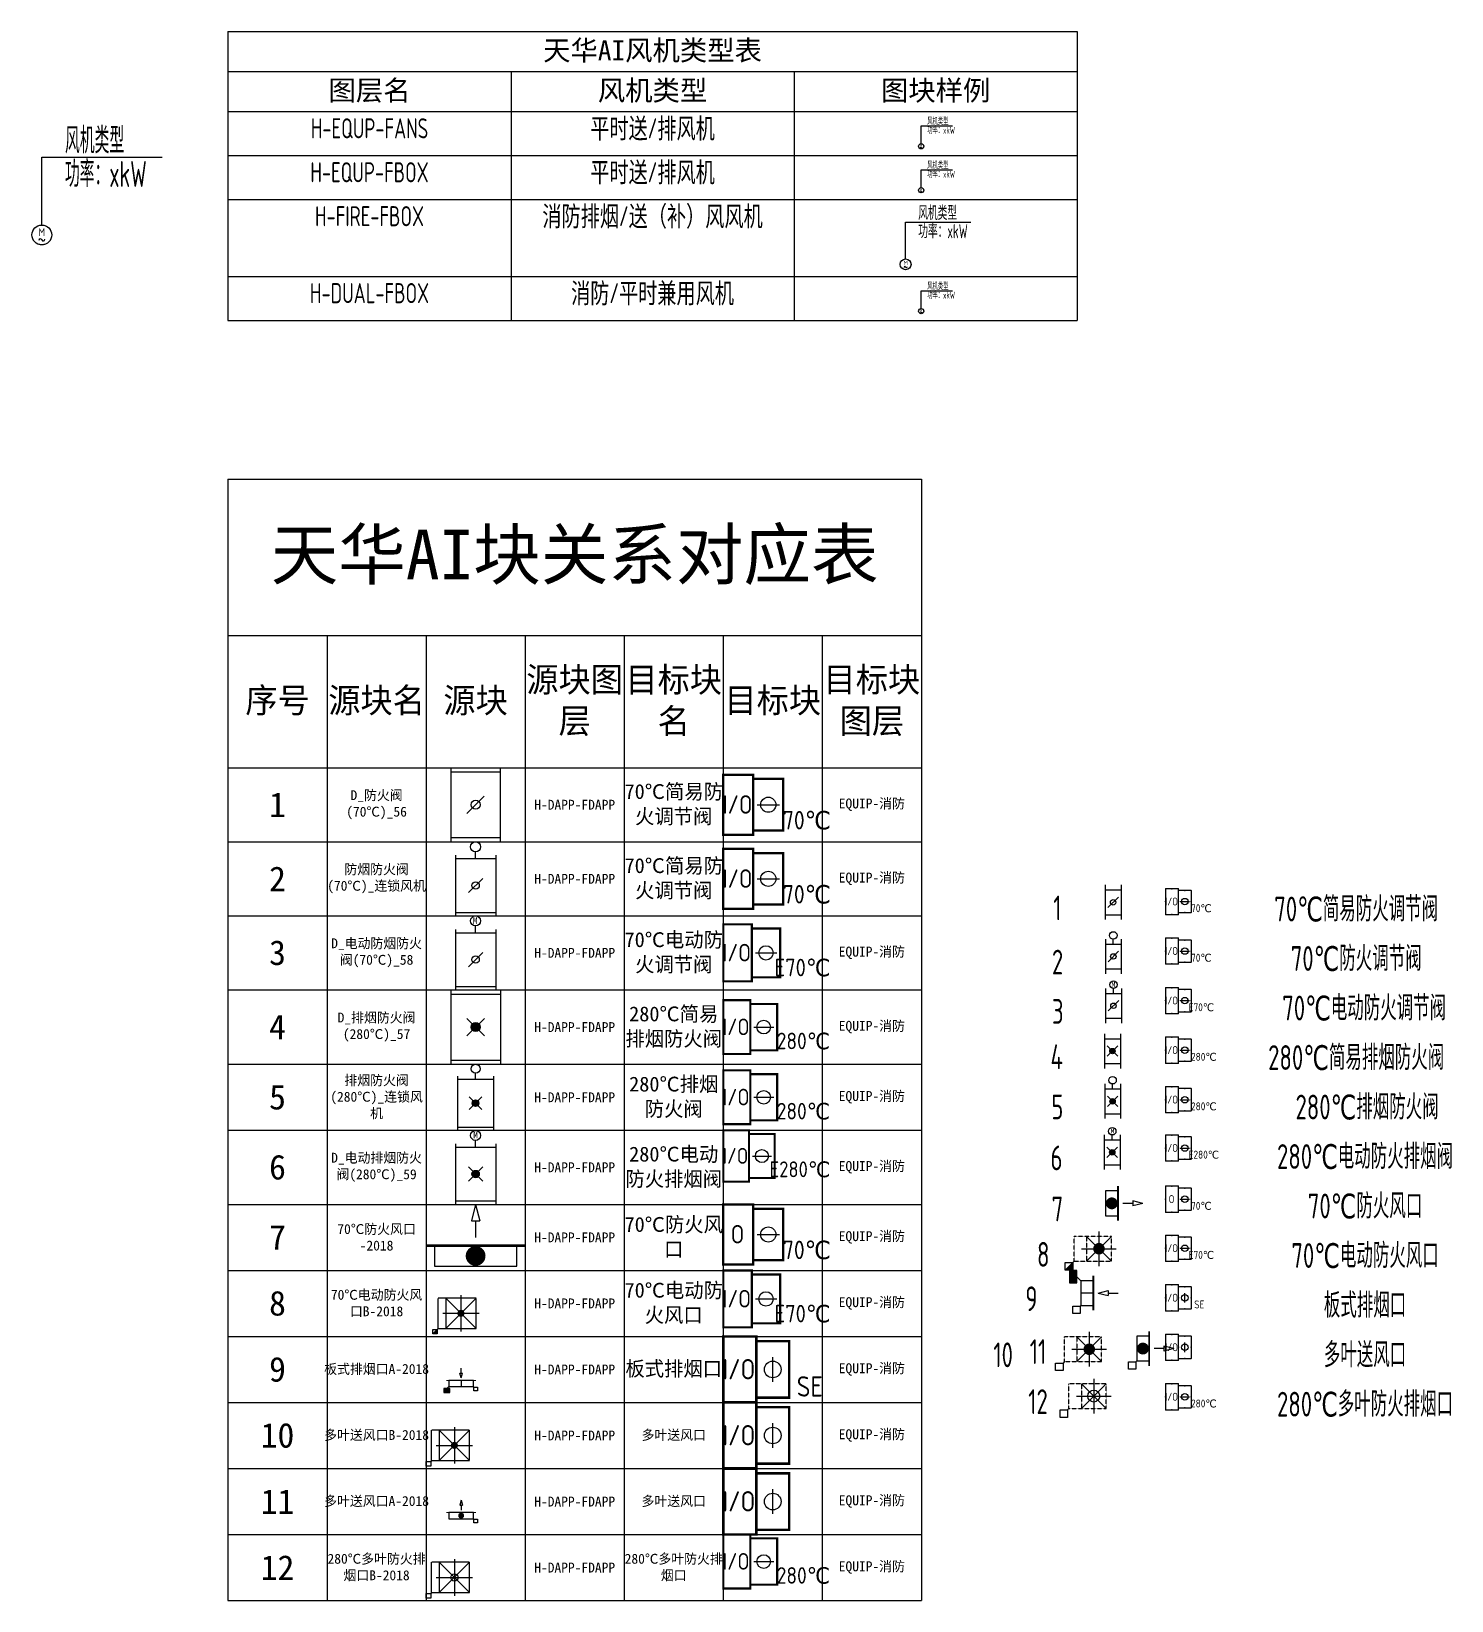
# Model space of a CAD drawing. Header units: millimetres. Extents: x -3741 to 24934, y -31480 to 205.
import ezdxf
from ezdxf.enums import TextEntityAlignment as Align

# ---------------------------------------------------------------- set-up
doc = ezdxf.new("R2010")
doc.units = ezdxf.units.MM
doc.linetypes.add('DASHED2', pattern=[0.375, 0.25, -0.125])
for name, color, linetype in [('E-UNIV-NOTE', 6, 'Continuous'), ('EQUIP-动力', 3, 'Continuous'), ('EQUIP-消防', 3, 'Continuous'), ('H-DAPP-FDAMP', 161, 'Continuous'), ('H-DAPP-GRIL', 11, 'Continuous'), ('H-TH_TEXT', 7, 'Continuous')]:
    doc.layers.add(name, color=color, linetype=linetype)
doc.styles.add('_TEL_ATTDEF', font='GBENOR', dxfattribs={"width": 0.8, "height": 3, "bigfont": 'GBCBIG'})
doc.styles.add('_TEL_DIM', font='BZXW', dxfattribs={"width": 0.8, "height": 3.5, "bigfont": 'BZHZ'})
doc.styles.add('TH-STYLE3', font='TSSDENG', dxfattribs={"width": 0.7, "bigfont": 'TSSDCHN'})

# ---------------------------------------------------------------- blocks, each defined once
blk = doc.blocks.new('$equip$00002875')
at = {"const_width": 0.05}
blk.add_lwpolyline([(0, 0.5, -1), (0, -0.5, -1), (0, 0.5, 0.021884)], format="xyb", dxfattribs=at)
blk.add_circle((0, 0), 0.5)
for centre, radius, start, end in [((-0.073, -0.273), 0.0768, 17.22719, 184.21643), ((0.073, -0.227), 0.0769, 197.25914, 5.11794)]:
    blk.add_arc(centre, radius, start, end)
at = {"color": 7, "style": '_TEL_DIM'}
blk.add_attdef('$TEXT$', text='', height=0.4, dxfattribs=at).set_placement((0.001, 0.137), align=Align.MIDDLE_CENTER)
at = {"color": 7, "style": '_TEL_DIM', "flags": 1}
for tag in ['A', 'REMARK']:
    blk.add_attdef(tag, text='', height=0.00002, dxfattribs=at).set_placement((0, 0), align=Align.MIDDLE_CENTER)
blk = doc.blocks.new('天华AI-电气风机块模板')
at = {"layer": 'E-UNIV-NOTE'}
for p, q in [((210, 1781), (2638, 1781, 0)), ((210, 410), (210, 1781))]:
    blk.add_line(p, q, dxfattribs=at)
at = {"layer": 'EQUIP-动力'}
ref = blk.add_blockref('$equip$00002875', (210, 210), dxfattribs=dict(at, xscale=400, yscale=400, zscale=400))
ref.add_attrib('$TEXT$', 'M', dxfattribs={"layer": '0', "color": 7, "height": 160, "style": '_TEL_ATTDEF'}).set_placement((210, 265), align=Align.MIDDLE_CENTER)
at = {"layer": 'E-UNIV-NOTE', "style": 'TH-STYLE3', "width": 0.6}
for s, p in [('风机类型', (677, 2118)), ('功率：xkW', (676, 1441))]:
    blk.add_text(s, height=525, dxfattribs=at).set_placement(p, align=Align.MIDDLE_LEFT)
blk = doc.blocks.new('*T4')
at = {"color": 0, "linetype": 'ByBlock', "lineweight": -2, "transparency": 16777216}
for p, q in [((0, 0), (17145, 0)), ((0, 0), (0, -5835)), ((17145, 0), (17145, -5835)), ((0, -810), (17145, -810)), ((5715, -810), (5715, -5835)), ((11430, -810), (11430, -5835)), ((0, -1620), (17145, -1620)), ((0, -2507), (17145, -2507)), ((0, -3394), (17145, -3394)), ((0, -4948), (17145, -4948)), ((0, -5835), (17145, -5835))]:
    blk.add_line(p, q, dxfattribs=at)
at = {"color": 0, "transparency": 16777216}
for p, xscale, yscale, zscale in [((13942, -2375, 0), 0.2613037424256617, 0.2613037424256617, 0.2613037424256617), ((13942, -3262, 0), 0.2613037424256617, 0.2613037424256617, 0.2613037424256617), ((13568, -4818, 0), 0.5435008357645486, 0.5435008357645486, 0.5435008357645486), ((13942, -5703, 0), 0.2613037424256617, 0.2613037424256617, 0.2613037424256617)]:
    blk.add_blockref('天华AI-电气风机块模板', p, dxfattribs=dict(at, xscale=xscale, yscale=yscale, zscale=zscale))
at = {"color": 0, "transparency": 16777216, "char_height": 405, "attachment_point": 5}
for s, insert, width in [('{\\fSimSun|b0|i0|c134|p2;天华}AI{\\fSimSun|b0|i0|c134|p2;风机类型表}', (8572, -405), 16875), ('{\\fSimSun|b0|i0|c134|p2;图层名}', (2858, -1215), 5445), ('{\\fSimSun|b0|i0|c134|p2;风机类型}', (8572, -1215), 5445), ('{\\fSimSun|b0|i0|c134|p2;图块样例}', (14288, -1215), 5445)]:
    blk.add_mtext(s, dxfattribs=dict(at, insert=insert, width=width))
at = {"color": 0, "transparency": 16777216, "char_height": 405, "width": 5445, "attachment_point": 2, "style": 'TH-STYLE3'}
for s, insert in [('H-EQUP-FANS', (2858, -1755)), ('{\\fSimSun|b0|i0|c134|p2;平时送}/{\\fSimSun|b0|i0|c134|p2;排风机}', (8572, -1755)), ('H-EQUP-FBOX', (2858, -2642)), ('{\\fSimSun|b0|i0|c134|p2;平时送}/{\\fSimSun|b0|i0|c134|p2;排风机}', (8572, -2642)), ('{\\fSimSun|b0|i0|c134|p2;消防排烟}/{\\fSimSun|b0|i0|c134|p2;送（补）风风机}', (8572, -3529)), ('H-FIRE-FBOX', (2858, -3529)), ('{\\fSimSun|b0|i0|c134|p2;消防}/{\\fSimSun|b0|i0|c134|p2;平时兼用风机}', (8572, -5083)), ('H-DUAL-FBOX', (2858, -5083))]:
    blk.add_mtext(s, dxfattribs=dict(at, insert=insert))
blk = doc.blocks.new('D_防火阀(70℃)_56')
for p, q in [((-300, 450), (-300, -450)), ((-300, 400), (300, 400)), ((300, 450), (300, -450)), ((-106, -106), (106, 106)), ((-300, -400), (300, -400))]:
    blk.add_line(p, q)
blk.add_circle((0, 0), 55)
blk = doc.blocks.new('$equip$00002773')
for p, q in [((0.65, 0.65), (-0.65, 0.65)), ((-0.65, 0.65), (-0.65, 0)), ((0.65, 0), (0.65, 0.65)), ((-0.65, 0), (0.65, 0))]:
    blk.add_line(p, q)
at = {"const_width": 0.05}
blk.add_lwpolyline([(-0.65, 0.65), (-0.65, 0), (0.65, 0), (0.65, 0.65), (-0.65, 0.65), (-0.65, 0)], dxfattribs=at)
for p in [(0, 0.65), (-0.65, 0.325), (0.65, 0.325), (0, 0)]:
    blk.add_point(p)
at = {"color": 7}
blk.add_attdef('$TEXT$', text='', height=0.4, dxfattribs=at).set_placement((0.006, 0.343), align=Align.MIDDLE_CENTER)
at = {"color": 7, "flags": 1}
for tag, p in [('B', (0.905, 0.246)), ('A', (0, 0))]:
    blk.add_attdef(tag, text='', height=0.4, dxfattribs=at).set_placement(p, align=Align.MIDDLE_CENTER)
blk = doc.blocks.new('$equip$00002402')
at = {"lineweight": 20}
for p, q in [((0.322, 0.558), (-0.328, 0.558)), ((-0.328, -0.558), (0.322, -0.558))]:
    blk.add_line(p, q, dxfattribs=at)
for p, q in [((-0.328, -0.558), (-0.328, 0.558)), ((0.322, 0.558), (0.322, -0.558)), ((-0.242, 0), (0, 0)), ((0, 0), (0.242, 0))]:
    blk.add_line(p, q)
at = {"const_width": 0.05}
for points in [[(-0.328, -0.558), (-0.328, 0.558)], [(-0.328, 0.558), (0.322, 0.558), (0.322, -0.558), (-0.328, -0.558), (-0.328, 0.558), (0.322, 0.558)]]:
    blk.add_lwpolyline(points, dxfattribs=at)
blk.add_circle((-0.003, 0), 0.164)
for p in [(-0.003, 0.558), (-0.328, 0), (0.322, 0), (-0.003, -0.558)]:
    blk.add_point(p)
at = {"color": 7, "style": '_TEL_DIM', "flags": 1}
blk.add_attdef('A', text='', height=0.00002, dxfattribs=at).set_placement((0, 0), align=Align.MIDDLE_CENTER)
at = {"color": 7}
blk.add_attdef('$TEXT$', text='', height=0.4, dxfattribs=at).set_placement((0.832, -0.336), align=Align.MIDDLE_CENTER)
blk = doc.blocks.new('70℃简易防火调节阀')
at = {"layer": 'EQUIP-消防'}
ref = blk.add_blockref('$equip$00002773', (0, 0), dxfattribs=dict(at, xscale=400, yscale=400, zscale=400, rotation=90))
ref.add_attrib('$TEXT$', 'I/O', dxfattribs={"layer": '0', "color": 7, "height": 160, "style": '_TEL_ATTDEF'}).set_placement((-137, 2), align=Align.MIDDLE_CENTER)
ref = blk.add_blockref('$equip$00002402', (131, 0), dxfattribs=dict(at, xscale=400, yscale=400, zscale=400))
ref.add_attrib('$TEXT$', '70℃', dxfattribs={"layer": '0', "color": 7, "height": 160, "style": '_TEL_ATTDEF'}).set_placement((464, -134), align=Align.MIDDLE_CENTER)
blk = doc.blocks.new('防烟防火阀(70℃)_连锁风机')
for p, q in [((0, 400), (0, 500)), ((-300, 450), (-300, -450)), ((-300, 400), (300, 400)), ((300, 450), (300, -450)), ((-106, -106), (106, 106)), ((-300, -400), (300, -400))]:
    blk.add_line(p, q)
for centre, radius in [((0, 575), 75), ((0, 0), 55)]:
    blk.add_circle(centre, radius)
blk = doc.blocks.new('70℃防火调节阀')
at = {"layer": 'EQUIP-消防'}
ref = blk.add_blockref('$equip$00002773', (0, 0), dxfattribs=dict(at, xscale=400, yscale=400, zscale=400, rotation=90))
ref.add_attrib('$TEXT$', 'I/O', dxfattribs={"layer": '0', "color": 7, "height": 160, "style": '_TEL_ATTDEF'}).set_placement((-137, 2), align=Align.MIDDLE_CENTER)
ref = blk.add_blockref('$equip$00002402', (131, 0), dxfattribs=dict(at, xscale=400, yscale=400, zscale=400))
ref.add_attrib('$TEXT$', '70℃', dxfattribs={"layer": '0', "color": 7, "height": 160, "style": '_TEL_ATTDEF'}).set_placement((464, -134), align=Align.MIDDLE_CENTER)
blk = doc.blocks.new('D_电动防烟防火阀(70℃)_58')
for p, q in [((0, 400), (0, 500)), ((-300, 450), (-300, -450)), ((-300, 400), (300, 400)), ((300, 450), (300, -450)), ((-106, -106), (106, 106)), ((-300, -400), (300, -400))]:
    blk.add_line(p, q)
for centre, radius in [((0, 575), 75), ((0, 0), 55)]:
    blk.add_circle(centre, radius)
at = {"insert": (-41, 628), "char_height": 100, "width": 300.76, "attachment_point": 1}
blk.add_mtext('\\pi-300,l300,t300;{\\fSimSun|b0|i0|c134|p2;M}', dxfattribs=at)
blk = doc.blocks.new('70℃电动防火调节阀')
at = {"layer": 'EQUIP-消防'}
ref = blk.add_blockref('$equip$00002773', (0, 0), dxfattribs=dict(at, xscale=400, yscale=400, zscale=400, rotation=90))
ref.add_attrib('$TEXT$', 'I/O', dxfattribs={"layer": '0', "color": 7, "height": 160, "style": '_TEL_ATTDEF'}).set_placement((-137, 2), align=Align.MIDDLE_CENTER)
ref = blk.add_blockref('$equip$00002402', (131, 0), dxfattribs=dict(at, xscale=400, yscale=400, zscale=400))
ref.add_attrib('$TEXT$', 'E70℃', dxfattribs={"layer": '0', "color": 7, "height": 160, "style": '_TEL_ATTDEF'}).set_placement((464, -134), align=Align.MIDDLE_CENTER)
blk = doc.blocks.new('D_排烟防火阀(280℃)_57')
h = blk.add_hatch(color=256)
edge = h.paths.add_edge_path()
edge.add_arc((0, 0), 55, 0, 360)
for p, q in [((-300, 450), (-300, -450)), ((-300, 400), (300, 400)), ((300, 450), (300, -450)), ((-106, -106), (106, 106)), ((-106, 106), (106, -106)), ((-300, -400), (300, -400))]:
    blk.add_line(p, q)
blk.add_circle((0, 0), 55)
blk = doc.blocks.new('$equip$00002403')
for p, q in [((-0.328, -0.558), (-0.328, 0.558)), ((0.322, 0.558), (0.322, -0.558)), ((-0.242, 0), (0, 0)), ((0, 0), (0.242, 0))]:
    blk.add_line(p, q)
at = {"lineweight": 20}
for p, q in [((0.322, 0.558), (-0.328, 0.558)), ((-0.328, -0.558), (0.322, -0.558))]:
    blk.add_line(p, q, dxfattribs=at)
at = {"const_width": 0.05}
for points in [[(-0.328, 0.558), (0.322, 0.558), (0.322, -0.558), (-0.328, -0.558), (-0.328, 0.558), (0.322, 0.558)], [(-0.328, -0.558), (-0.328, 0.558)]]:
    blk.add_lwpolyline(points, dxfattribs=at)
blk.add_circle((-0.003, 0), 0.164)
for p in [(-0.003, 0.558), (-0.328, 0), (0.322, 0), (-0.003, -0.558)]:
    blk.add_point(p)
at = {"color": 7, "style": '_TEL_DIM', "flags": 1}
blk.add_attdef('A', text='', height=0.00002, dxfattribs=at).set_placement((0, 0), align=Align.MIDDLE_CENTER)
at = {"color": 7}
blk.add_attdef('$TEXT$', text='', height=0.4, dxfattribs=at).set_placement((0.957, -0.336), align=Align.MIDDLE_CENTER)
blk = doc.blocks.new('280℃简易排烟防火阀')
at = {"layer": 'EQUIP-消防'}
ref = blk.add_blockref('$equip$00002773', (0, 0), dxfattribs=dict(at, xscale=400, yscale=400, zscale=400, rotation=90))
ref.add_attrib('$TEXT$', 'I/O', dxfattribs={"layer": '0', "color": 7, "height": 160, "style": '_TEL_ATTDEF'}).set_placement((-137, 2), align=Align.MIDDLE_CENTER)
ref = blk.add_blockref('$equip$00002403', (131, 0), dxfattribs=dict(at, xscale=400, yscale=400, zscale=400))
ref.add_attrib('$TEXT$', '280℃', dxfattribs={"layer": '0', "color": 7, "height": 160, "style": '_TEL_ATTDEF'}).set_placement((514, -134), align=Align.MIDDLE_CENTER)
blk = doc.blocks.new('排烟防火阀(280℃)_连锁风机')
h = blk.add_hatch(color=256)
edge = h.paths.add_edge_path()
edge.add_arc((0, 0), 55, 0, 360)
for p, q in [((-300, 450), (-300, -450)), ((-300, 400), (300, 400)), ((0, 400), (0, 500)), ((300, 450), (300, -450)), ((-106, -106), (106, 106)), ((-106, 106), (106, -106)), ((-300, -400), (300, -400))]:
    blk.add_line(p, q)
for centre, radius in [((0, 575), 75), ((0, 0), 55)]:
    blk.add_circle(centre, radius)
blk = doc.blocks.new('280℃排烟防火阀')
at = {"layer": 'EQUIP-消防'}
ref = blk.add_blockref('$equip$00002773', (0, 0), dxfattribs=dict(at, xscale=400, yscale=400, zscale=400, rotation=90))
ref.add_attrib('$TEXT$', 'I/O', dxfattribs={"layer": '0', "color": 7, "height": 160, "style": '_TEL_ATTDEF'}).set_placement((-137, 2), align=Align.MIDDLE_CENTER)
ref = blk.add_blockref('$equip$00002403', (131, 0), dxfattribs=dict(at, xscale=400, yscale=400, zscale=400))
ref.add_attrib('$TEXT$', '280℃', dxfattribs={"layer": '0', "color": 7, "height": 160, "style": '_TEL_ATTDEF'}).set_placement((514, -134), align=Align.MIDDLE_CENTER)
blk = doc.blocks.new('D_电动排烟防火阀(280℃)_59')
h = blk.add_hatch(color=256)
edge = h.paths.add_edge_path()
edge.add_arc((0, 0), 55, 0, 360)
for p, q in [((0, 400), (0, 500)), ((-300, 450), (-300, -450)), ((-300, 400), (300, 400)), ((300, 450), (300, -450)), ((-106, -106), (106, 106)), ((-106, 106), (106, -106)), ((-300, -400), (300, -400))]:
    blk.add_line(p, q)
for centre, radius in [((0, 575), 75), ((0, 0), 55)]:
    blk.add_circle(centre, radius)
at = {"insert": (-34, 630), "char_height": 100, "width": 300.76, "attachment_point": 1}
blk.add_mtext('\\pi-300,l300,t300;{\\fSimSun|b0|i0|c134|p2;M}', dxfattribs=at)
blk = doc.blocks.new('280℃电动防火排烟阀')
at = {"layer": 'EQUIP-消防'}
ref = blk.add_blockref('$equip$00002773', (0, 0), dxfattribs=dict(at, xscale=400, yscale=400, zscale=400, rotation=90))
ref.add_attrib('$TEXT$', 'I/O', dxfattribs={"layer": '0', "color": 7, "height": 160, "style": '_TEL_ATTDEF'}).set_placement((-137, 2), align=Align.MIDDLE_CENTER)
ref = blk.add_blockref('$equip$00002403', (131, 0), dxfattribs=dict(at, xscale=400, yscale=400, zscale=400))
ref.add_attrib('$TEXT$', 'E280℃', dxfattribs={"layer": '0', "color": 7, "height": 160, "style": '_TEL_ATTDEF'}).set_placement((514, -134), align=Align.MIDDLE_CENTER)
blk = doc.blocks.new('70℃防火风口-2018')
at = {"layer": 'H-DAPP-GRIL', "linetype": 'ByBlock'}
for p, q in [((0, 750), (-50, 550)), ((0, 750), (50, 550)), ((-50, 550), (50, 550)), ((0, 550), (0, 350))]:
    blk.add_line(p, q, dxfattribs=at)
at = {"layer": 'H-DAPP-GRIL', "linetype": 'ByBlock', "const_width": 35}
blk.add_lwpolyline([(-600, 250), (600, 250)], dxfattribs=at)
at = {"layer": 'H-DAPP-GRIL', "linetype": 'ByBlock'}
blk.add_lwpolyline([(-500, 0), (500, 0), (500, 250), (-500, 250)], close=True, dxfattribs=at)
at = {"layer": 'H-DAPP-GRIL', "linetype": 'ByBlock', "const_width": 120}
blk.add_lwpolyline([(-60, 125, 1), (60, 125, 1)], format="xyb", close=True, dxfattribs=at)
blk = doc.blocks.new('$equip$00002786')
for p, q in [((0.65, 0.65), (-0.65, 0.65)), ((-0.65, 0.65), (-0.65, 0)), ((0.65, 0), (0.65, 0.65)), ((-0.65, 0), (0.65, 0))]:
    blk.add_line(p, q)
at = {"const_width": 0.05}
blk.add_lwpolyline([(-0.65, 0.65), (0.65, 0.65), (0.65, 0), (-0.65, 0), (-0.65, 0.65), (0.65, 0.65)], dxfattribs=at)
for p in [(0, 0.65), (-0.65, 0.325), (0, 0), (0.65, 0.325)]:
    blk.add_point(p)
at = {"color": 7}
blk.add_attdef('$TEXT$', text='', height=0.4, dxfattribs=at).set_placement((0.006, 0.343), align=Align.MIDDLE_CENTER)
at = {"color": 7, "flags": 1}
for tag, p in [('B', (0.905, 0.246)), ('A', (0, 0))]:
    blk.add_attdef(tag, text='', height=0.4, dxfattribs=at).set_placement(p, align=Align.MIDDLE_CENTER)
blk = doc.blocks.new('70℃防火风口')
at = {"layer": 'EQUIP-消防'}
ref = blk.add_blockref('$equip$00002786', (0, 0), dxfattribs=dict(at, xscale=400, yscale=400, zscale=400, rotation=90))
ref.add_attrib('$TEXT$', 'O', dxfattribs={"layer": '0', "color": 7, "height": 160, "style": '_TEL_ATTDEF'}).set_placement((-137, 2), align=Align.MIDDLE_CENTER)
ref = blk.add_blockref('$equip$00002402', (131, 0), dxfattribs=dict(at, xscale=400, yscale=400, zscale=400))
ref.add_attrib('$TEXT$', '70℃', dxfattribs={"layer": '0', "color": 7, "height": 160, "style": '_TEL_ATTDEF'}).set_placement((464, -134), align=Align.MIDDLE_CENTER)
blk = doc.blocks.new('70℃电动防火风口B-2018')
at = {"layer": 'H-DAPP-GRIL', "linetype": 'ByBlock'}
h = blk.add_hatch(color=256, dxfattribs=at)
h.dxf.hatch_style = 1
h.paths.add_polyline_path([(-780, -680), (-780, -530), (-930, -680)])
for p, q in [((0, 600), (0, -600)), ((-600, 0), (600, 0)), ((500, 500), (-500, -500)), ((-500, 500), (500, -500)), ((-750, -500), (-780, -530)), ((-930, -680), (-930, -530)), ((-930, -530), (-780, -530)), ((-930, -680), (-780, -530)), ((-780, -680), (-930, -680)), ((-780, -530), (-780, -680))]:
    blk.add_line(p, q, dxfattribs=at)
at = {"layer": 'H-DAPP-GRIL', "linetype": 'DASHED2'}
for p, q in [((-750, -500), (-750, 500)), ((500, 500), (-750, 500)), ((-500, 500), (-500, -500)), ((500, -500), (500, 500)), ((-750, -500), (500, -500))]:
    blk.add_line(p, q, dxfattribs=at)
at = {"layer": 'H-DAPP-GRIL', "linetype": 'ByBlock', "const_width": 117}
blk.add_lwpolyline([(-58, 0, 1), (58, 0, 1)], format="xyb", close=True, dxfattribs=at)
blk = doc.blocks.new('70℃电动防火风口')
at = {"layer": 'EQUIP-消防'}
ref = blk.add_blockref('$equip$00002773', (0, 0), dxfattribs=dict(at, xscale=400, yscale=400, zscale=400, rotation=90))
ref.add_attrib('$TEXT$', 'I/O', dxfattribs={"layer": '0', "color": 7, "height": 160, "style": '_TEL_ATTDEF'}).set_placement((-137, 2), align=Align.MIDDLE_CENTER)
ref = blk.add_blockref('$equip$00002402', (131, 0), dxfattribs=dict(at, xscale=400, yscale=400, zscale=400))
ref.add_attrib('$TEXT$', 'E70℃', dxfattribs={"layer": '0', "color": 7, "height": 160, "style": '_TEL_ATTDEF'}).set_placement((464, -134), align=Align.MIDDLE_CENTER)
blk = doc.blocks.new('板式排烟口A-2018')
at = {"layer": 'H-DAPP-GRIL'}
h = blk.add_hatch(color=256, dxfattribs=at)
h.dxf.hatch_style = 1
h.paths.add_polyline_path([(-705, -80), (-705, -230), (-455, -230), (-455, -80)])
at = {"layer": 'H-DAPP-GRIL', "linetype": 'ByBlock'}
for p, q in [((0, 550), (0, 750)), ((-580, -80), (-500, 0)), ((-50, 550), (50, 550)), ((0, 350), (-50, 550)), ((0, 350), (50, 550)), ((0, 250), (0, 0))]:
    blk.add_line(p, q, dxfattribs=at)
at = {"layer": 'H-DAPP-GRIL'}
blk.add_line((515, -15), (500, 0), dxfattribs=at)
at = {"layer": 'H-DAPP-GRIL', "linetype": 'ByBlock', "const_width": 35}
blk.add_lwpolyline([(-600, 250), (600, 250)], dxfattribs=at)
at = {"layer": 'H-DAPP-GRIL', "linetype": 'ByBlock'}
blk.add_lwpolyline([(-500, 0), (500, 0), (500, 250), (-500, 250)], close=True, dxfattribs=at)
at = {"layer": 'H-DAPP-GRIL'}
for points in [[(-455, -230), (-455, -80), (-705, -80), (-705, -230)], [(515, -165), (515, -15), (665, -15), (665, -165)]]:
    blk.add_lwpolyline(points, close=True, dxfattribs=at)
blk = doc.blocks.new('$equip$00002413')
at = {"lineweight": 20}
for p, q in [((0.322, 0.558), (-0.328, 0.558)), ((-0.328, -0.558), (0.322, -0.558))]:
    blk.add_line(p, q, dxfattribs=at)
for p, q in [((-0.328, -0.558), (-0.328, 0.558)), ((0.322, 0.558), (0.322, -0.558)), ((0, 0), (0, 0.242)), ((0, -0.242), (0, 0))]:
    blk.add_line(p, q)
at = {"const_width": 0.05}
for points in [[(-0.328, -0.558), (-0.328, 0.558)], [(-0.328, 0.558), (0.322, 0.558), (0.322, -0.558), (-0.328, -0.558), (-0.328, 0.558), (0.322, 0.558)]]:
    blk.add_lwpolyline(points, dxfattribs=at)
blk.add_circle((-0.003, 0), 0.164)
for p in [(-0.003, 0.558), (-0.328, 0), (0.322, 0), (-0.003, -0.558)]:
    blk.add_point(p)
at = {"color": 7, "style": '_TEL_DIM', "flags": 1}
blk.add_attdef('A', text='', height=0.00002, dxfattribs=at).set_placement((0, 0), align=Align.MIDDLE_CENTER)
at = {"color": 7, "style": '_TEL_DIM'}
blk.add_attdef('$TEXT$', text='', height=0.4, dxfattribs=at).set_placement((0.727, -0.336), align=Align.MIDDLE_CENTER)
blk = doc.blocks.new('板式排烟口')
at = {"layer": 'EQUIP-消防'}
ref = blk.add_blockref('$equip$00002773', (0, 0), dxfattribs=dict(at, xscale=400, yscale=400, zscale=400, rotation=90))
ref.add_attrib('$TEXT$', 'I/O', dxfattribs={"layer": '0', "color": 7, "height": 160, "style": '_TEL_ATTDEF'}).set_placement((-137, 2), align=Align.MIDDLE_CENTER)
ref = blk.add_blockref('$equip$00002413', (131, 0), dxfattribs=dict(at, xscale=400, yscale=400, zscale=400))
ref.add_attrib('$TEXT$', 'SE', dxfattribs={"layer": '0', "color": 7, "height": 160, "style": '_TEL_ATTDEF'}).set_placement((422, -134), align=Align.MIDDLE_CENTER)
blk = doc.blocks.new('多叶送风口B-2018')
at = {"layer": 'H-DAPP-GRIL', "linetype": 'ByBlock'}
for p, q in [((0, 600), (0, -600)), ((-600, 0), (600, 0)), ((500, 500), (-500, -500)), ((-500, 500), (500, -500)), ((-750, -500), (-780, -530)), ((-930, -680), (-930, -530)), ((-930, -530), (-780, -530)), ((-780, -680), (-930, -680)), ((-780, -530), (-780, -680))]:
    blk.add_line(p, q, dxfattribs=at)
at = {"layer": 'H-DAPP-GRIL', "linetype": 'DASHED2'}
for p, q in [((-750, -500), (-750, 500)), ((500, 500), (-750, 500)), ((-500, 500), (-500, -500)), ((500, -500), (500, 500)), ((-750, -500), (500, -500))]:
    blk.add_line(p, q, dxfattribs=at)
at = {"layer": 'H-DAPP-GRIL', "linetype": 'ByBlock', "const_width": 117}
blk.add_lwpolyline([(-58, 0, 1), (58, 0, 1)], format="xyb", close=True, dxfattribs=at)
blk = doc.blocks.new('$equip$00002802')
for p, q in [((-0.328, -0.558), (-0.328, 0.558)), ((0.322, 0.558), (0.322, -0.558)), ((0, 0), (0, 0.242)), ((0, -0.242), (0, 0))]:
    blk.add_line(p, q)
at = {"lineweight": 20}
for p, q in [((0.322, 0.558), (-0.328, 0.558)), ((-0.328, -0.558), (0.322, -0.558))]:
    blk.add_line(p, q, dxfattribs=at)
at = {"const_width": 0.05}
for points in [[(-0.328, 0.558), (0.322, 0.558), (0.322, -0.558), (-0.328, -0.558), (-0.328, 0.558), (0.322, 0.558)], [(-0.328, -0.558), (-0.328, 0.558)]]:
    blk.add_lwpolyline(points, dxfattribs=at)
blk.add_circle((-0.003, 0), 0.164)
for p in [(-0.003, 0.558), (-0.328, 0), (0.322, 0), (-0.003, -0.558)]:
    blk.add_point(p)
at = {"color": 7, "flags": 1}
for tag, height, p in [('A', 0.00002, (0, 0)), ('B', 0.4, (0.577, -0.313))]:
    blk.add_attdef(tag, text='', height=height, dxfattribs=at).set_placement(p, align=Align.MIDDLE_CENTER)
blk = doc.blocks.new('多叶送风口')
at = {"layer": 'EQUIP-消防'}
ref = blk.add_blockref('$equip$00002773', (0, 0), dxfattribs=dict(at, xscale=400, yscale=400, zscale=400, rotation=90))
ref.add_attrib('$TEXT$', 'I/O', dxfattribs={"layer": '0', "color": 7, "height": 160, "style": '_TEL_ATTDEF'}).set_placement((-137, 2), align=Align.MIDDLE_CENTER)
at = {"layer": 'EQUIP-消防', "xscale": 400, "yscale": 400, "zscale": 400}
blk.add_blockref('$equip$00002802', (131, 0), dxfattribs=at)
blk = doc.blocks.new('多叶送风口A-2018')
at = {"layer": 'H-DAPP-GRIL', "linetype": 'ByBlock'}
for p, q in [((0, 750), (-50, 550)), ((0, 750), (50, 550)), ((-50, 550), (50, 550)), ((0, 550), (0, 350))]:
    blk.add_line(p, q, dxfattribs=at)
at = {"layer": 'H-DAPP-GRIL'}
blk.add_line((515, -15), (500, 0), dxfattribs=at)
at = {"layer": 'H-DAPP-GRIL', "linetype": 'ByBlock', "const_width": 35}
blk.add_lwpolyline([(-600, 250), (600, 250)], dxfattribs=at)
at = {"layer": 'H-DAPP-GRIL', "linetype": 'ByBlock'}
blk.add_lwpolyline([(-500, 0), (500, 0), (500, 250), (-500, 250)], close=True, dxfattribs=at)
at = {"layer": 'H-DAPP-GRIL', "linetype": 'ByBlock', "const_width": 120}
blk.add_lwpolyline([(-60, 125, 1), (60, 125, 1)], format="xyb", close=True, dxfattribs=at)
at = {"layer": 'H-DAPP-GRIL'}
blk.add_lwpolyline([(515, -165), (515, -15), (665, -15), (665, -165)], close=True, dxfattribs=at)
blk = doc.blocks.new('280℃多叶防火排烟口B-2018')
at = {"layer": 'H-DAPP-GRIL', "linetype": 'ByBlock'}
for p, q in [((0, 600), (0, -600)), ((-600, 0), (600, 0)), ((500, 500), (-500, -500)), ((-500, 500), (500, -500)), ((-750, -500), (-780, -530)), ((-930, -680), (-930, -530)), ((-930, -530), (-780, -530)), ((-780, -680), (-930, -680)), ((-780, -530), (-780, -680))]:
    blk.add_line(p, q, dxfattribs=at)
at = {"layer": 'H-DAPP-GRIL', "linetype": 'DASHED2'}
for p, q in [((-750, -500), (-750, 500)), ((500, 500), (-750, 500)), ((-500, 500), (-500, -500)), ((500, -500), (500, 500)), ((-750, -500), (500, -500))]:
    blk.add_line(p, q, dxfattribs=at)
at = {"layer": 'H-DAPP-GRIL'}
blk.add_circle((0, 0), 120, dxfattribs=at)
blk = doc.blocks.new('280℃多叶防火排烟口')
at = {"layer": 'EQUIP-消防'}
ref = blk.add_blockref('$equip$00002773', (0, 0), dxfattribs=dict(at, xscale=400, yscale=400, zscale=400, rotation=90))
ref.add_attrib('$TEXT$', 'I/O', dxfattribs={"layer": '0', "color": 7, "height": 160, "style": '_TEL_ATTDEF'}).set_placement((-137, 2), align=Align.MIDDLE_CENTER)
ref = blk.add_blockref('$equip$00002403', (131, 0), dxfattribs=dict(at, xscale=400, yscale=400, zscale=400))
ref.add_attrib('$TEXT$', '280℃', dxfattribs={"layer": '0', "color": 7, "height": 160, "style": '_TEL_ATTDEF'}).set_placement((514, -134), align=Align.MIDDLE_CENTER)
blk = doc.blocks.new('*T41')
at = {"color": 0, "linetype": 'ByBlock', "lineweight": -2, "transparency": 16777216}
for p, q in [((0, 0), (14000, 0)), ((0, 0), (0, -22646)), ((14000, 0), (14000, -22646)), ((0, -3161), (14000, -3161)), ((2000, -3161), (2000, -22646)), ((4000, -3161), (4000, -22646)), ((6000, -3161), (6000, -22646)), ((8000, -3161), (8000, -22646)), ((10000, -3161), (10000, -22646)), ((12000, -3161), (12000, -22646)), ((0, -5828), (14000, -5828)), ((0, -7324), (14000, -7324)), ((0, -8820), (14000, -8820)), ((0, -10315), (14000, -10315)), ((0, -11816), (14000, -11816)), ((0, -13150), (14000, -13150)), ((0, -14645), (14000, -14645)), ((0, -15979), (14000, -15979)), ((0, -17312), (14000, -17312)), ((0, -18646), (14000, -18646)), ((0, -19979), (14000, -19979)), ((0, -21313), (14000, -21313)), ((0, -22646), (14000, -22646))]:
    blk.add_line(p, q, dxfattribs=at)
at = {"color": 0, "transparency": 16777216}
for name, p, xscale, yscale, zscale in [('D_防火阀(70℃)_56', (5000, -6576, 0), 1.658597059846982, 1.658597059846982, 1.658597059846982), ('70℃简易防火调节阀', (10607, -6576, 0), 2.330747931388397, 2.330747931388397, 2.330747931388397), ('防烟防火阀(70℃)_连锁风机', (5000, -8207, 0), 1.357033970656733, 1.357033970656733, 1.357033970656733), ('70℃防火调节阀', (10607, -8072, 0), 2.330747931388397, 2.330747931388397, 2.330747931388397), ('D_电动防烟防火阀(70℃)_58', (5000, -9703, 0), 1.357033970656733, 1.357033970656733, 1.357033970656733), ('70℃电动防火调节阀', (10576, -9567, 0), 2.210358926327012, 2.210358926327012, 2.210358926327012), ('D_排烟防火阀(280℃)_57', (5000, -11066, 0), 1.664183651740179, 1.664183651740179, 1.664183651740179), ('280℃简易排烟防火阀', (10545, -11066, 0), 2.090802901271538, 2.090802901271538, 2.090802901271538), ('排烟防火阀(280℃)_连锁风机', (5000, -12604, 0), 1.20950297970629, 1.20950297970629, 1.20950297970629), ('280℃排烟防火阀', (10545, -12483, 0), 2.090802901271538, 2.090802901271538, 2.090802901271538), ('D_电动排烟防火阀(280℃)_59', (5000, -14033, 0), 1.357033970656733, 1.357033970656733, 1.357033970656733), ('280℃电动防火排烟阀', (10521, -13670, 0), 1.996781916181463, 1.996781916181463, 1.996781916181463), ('70℃防火风口-2018', (5000, -15895, 0), 1.664166666666667, 1.664166666666667, 1.664166666666667), ('70℃防火风口', (10607, -15253, 0), 2.330747931388397, 2.330747931388397, 2.330747931388397), ('70℃电动防火风口', (10576, -16555, 0), 2.210358926327012, 2.210358926327012, 2.210358926327012), ('70℃电动防火风口B-2018', (4703, -16845, 0), 0.6126266403685768, 0.6126266403685768, 0.6126266403685768), ('板式排烟口', (10667, -17979, 0), 2.558564102587014, 2.558564102587014, 2.558564102587014), ('板式排烟口A-2018', (4708, -18326, 0), 0.5003529046151466, 0.5003529046151466, 0.5003529046151466), ('多叶送风口', (10667, -19312, 0), 2.558564102587014, 2.558564102587014, 2.558564102587014), ('多叶送风口B-2018', (4571, -19512, 0), 0.612626640368577, 0.612626640368577, 0.612626640368577), ('多叶送风口', (10667, -20646, 0), 2.558564102587014, 2.558564102587014, 2.558564102587014), ('多叶送风口A-2018', (4708, -20993, 0), 0.5003529046151466, 0.5003529046151466, 0.5003529046151466), ('280℃多叶防火排烟口', (10545, -21858, 0), 2.090802901271538, 2.090802901271538, 2.090802901271538), ('280℃多叶防火排烟口B-2018', (4571, -22179, 0), 0.612626640368577, 0.612626640368577, 0.612626640368577)]:
    blk.add_blockref(name, p, dxfattribs=dict(at, xscale=xscale, yscale=yscale, zscale=zscale))
at = {"color": 0, "transparency": 16777216, "attachment_point": 5}
for s, insert, char_height, width in [('{\\fSimSun|b0|i0|c134|p2;天华AI块关系对应表', (7000, -1581), 1000, 13997), ('源块图层', (7000, -4495), 500, 1997), ('目标块名', (9000, -4495), 500, 1997), ('目标块图层', (13000, -4495), 500, 1997), ('序号', (1000, -4495), 500, 1997), ('源块名', (3000, -4495), 500, 1997), ('源块', (5000, -4495), 500, 1997), ('目标块', (11000, -4495), 500, 1997), ('{\\W1;D_防火阀(70℃)_56}', (3000, -6576), 200, 1997), ('70℃简易防火调节阀', (9000, -6576), 300, 1997), ('1', (1000, -6576), 500, 1997), ('H-DAPP-FDAPP', (7000, -6576), 200, 1997), ('EQUIP-消防', (13000, -6576), 200, 1997), ('2', (1000, -8072), 500, 1997), ('防烟防火阀(70℃)_连锁风机', (3000, -8072), 200, 1997), ('70℃简易防火调节阀', (9000, -8072), 300, 1997), ('EQUIP-消防', (13000, -8072), 200, 1997), ('H-DAPP-FDAPP', (7000, -8072), 200, 1997), ('70℃电动防火调节阀', (9000, -9567), 300, 1997), ('3', (1000, -9567), 500, 1997), ('D_电动防烟防火阀(70℃)_58', (3000, -9567), 200, 1997), ('H-DAPP-FDAPP', (7000, -9567), 200, 1997), ('EQUIP-消防', (13000, -9567), 200, 1997), ('D_排烟防火阀(280℃)_57', (3000, -11066), 200, 1997), ('280℃简易排烟防火阀', (9000, -11066), 300, 1997), ('4', (1000, -11066), 500, 1997), ('H-DAPP-FDAPP', (7000, -11066), 200, 1997), ('EQUIP-消防', (13000, -11066), 200, 1997), ('排烟防火阀(280℃)_连锁风机', (3000, -12483), 200, 1997), ('280℃排烟防火阀', (9000, -12483), 300, 1997), ('5', (1000, -12483), 500, 1997), ('EQUIP-消防', (13000, -12483), 200, 1997), ('H-DAPP-FDAPP', (7000, -12483), 200, 1997), ('D_电动排烟防火阀(280℃)_59', (3000, -13897), 200, 1997), ('280℃电动防火排烟阀', (9000, -13897), 300, 1997), ('6', (1000, -13897), 500, 1997), ('H-DAPP-FDAPP', (7000, -13897), 200, 1997), ('EQUIP-消防', (13000, -13897), 200, 1997), ('70℃防火风口', (9000, -15312), 300, 1997), ('7', (1000, -15312), 500, 1997), ('70℃防火风口-2018', (3000, -15312), 200, 1997), ('EQUIP-消防', (13000, -15312), 200, 1997), ('H-DAPP-FDAPP', (7000, -15312), 200, 1997), ('8', (1000, -16645), 500, 1997), ('{\\W1;70℃电动防火风口B-2018}', (3000, -16645), 200, 1997), ('70℃电动防火风口', (9000, -16645), 300, 1997), ('H-DAPP-FDAPP', (7000, -16645), 200, 1997), ('EQUIP-消防', (13000, -16645), 200, 1997), ('9', (1000, -17979), 500, 1997), ('板式排烟口A-2018', (3000, -17979), 200, 1997), ('H-DAPP-FDAPP', (7000, -17979), 200, 1997), ('板式排烟口', (9000, -17979), 300, 1997), ('EQUIP-消防', (13000, -17979), 200, 1997), ('10', (1000, -19312), 500, 1997), ('多叶送风口B-2018', (3000, -19312), 200, 1997), ('H-DAPP-FDAPP', (7000, -19312), 200, 1997), ('多叶送风口', (9000, -19312), 200, 1997), ('EQUIP-消防', (13000, -19312), 200, 1997), ('11', (1000, -20646), 500, 1997), ('多叶送风口A-2018', (3000, -20646), 200, 1997), ('H-DAPP-FDAPP', (7000, -20646), 200, 1997), ('多叶送风口', (9000, -20646), 200, 1997), ('EQUIP-消防', (13000, -20646), 200, 1997), ('12', (1000, -21979), 500, 1997), ('280℃多叶防火排烟口B-2018', (3000, -21979), 200, 1997), ('280℃多叶防火排烟口', (9000, -21979), 200, 1997), ('EQUIP-消防', (13000, -21979), 200, 1997), ('H-DAPP-FDAPP', (7000, -21979), 200, 1997)]:
    blk.add_mtext(s, dxfattribs=dict(at, insert=insert, char_height=char_height, width=width))
blk = doc.blocks.new('*U65')
for p, q in [((-160, 350), (-160, -350)), ((160, 350), (160, -350)), ((-160, 250), (160, 250)), ((-106, -106), (106, 106)), ((-160, -250), (160, -250))]:
    blk.add_line(p, q)
blk.add_circle((0, 0), 55)
blk = doc.blocks.new('*U54')
for p, q in [((-160, 350), (-160, -350)), ((0, 250), (0, 350)), ((160, 350), (160, -350)), ((-160, 250), (160, 250)), ((-106, -106), (106, 106)), ((-160, -250), (160, -250))]:
    blk.add_line(p, q)
for centre, radius in [((0, 425), 75), ((0, 0), 55)]:
    blk.add_circle(centre, radius)
blk = doc.blocks.new('*U55')
for p, q in [((-160, 350), (-160, -350)), ((0, 250), (0, 350)), ((160, 350), (160, -350)), ((-160, 250), (160, 250)), ((-106, -106), (106, 106)), ((-160, -250), (160, -250))]:
    blk.add_line(p, q)
for centre, radius in [((0, 425), 75), ((0, 0), 55)]:
    blk.add_circle(centre, radius)
at = {"insert": (-41, 478), "char_height": 100, "width": 300.76, "attachment_point": 1}
blk.add_mtext('\\pi-300,l300,t300;{\\fSimSun|b0|i0|c134|p2;M}', dxfattribs=at)
blk = doc.blocks.new('*U56')
h = blk.add_hatch(color=256)
edge = h.paths.add_edge_path()
edge.add_arc((0, 0), 55, 0, 360)
for p, q in [((-160, 350), (-160, -350)), ((160, 350), (160, -350)), ((-160, 250), (160, 250)), ((-106, -106), (106, 106)), ((-106, 106), (106, -106)), ((-160, -250), (160, -250))]:
    blk.add_line(p, q)
blk.add_circle((0, 0), 55)
blk = doc.blocks.new('*U57')
h = blk.add_hatch(color=256)
edge = h.paths.add_edge_path()
edge.add_arc((0, 0), 55, 0, 360)
for p, q in [((-160, 350), (-160, -350)), ((0, 250), (0, 350)), ((160, 350), (160, -350)), ((-160, 250), (160, 250)), ((-106, -106), (106, 106)), ((-106, 106), (106, -106)), ((-160, -250), (160, -250))]:
    blk.add_line(p, q)
for centre, radius in [((0, 425), 75), ((0, 0), 55)]:
    blk.add_circle(centre, radius)
at = {"insert": (-34, 480), "char_height": 100, "width": 300.76, "attachment_point": 1}
blk.add_mtext('\\pi-300,l300,t300;{\\fSimSun|b0|i0|c134|p2;M}', dxfattribs=at)
blk = doc.blocks.new('*U58')
h = blk.add_hatch(color=256)
edge = h.paths.add_edge_path()
edge.add_arc((0, 0), 55, 0, 360)
for p, q in [((-160, 350), (-160, -350)), ((0, 250), (0, 350)), ((160, 350), (160, -350)), ((-160, 250), (160, 250)), ((-106, -106), (106, 106)), ((-106, 106), (106, -106)), ((-160, -250), (160, -250))]:
    blk.add_line(p, q)
for centre, radius in [((0, 425), 75), ((0, 0), 55)]:
    blk.add_circle(centre, radius)
blk = doc.blocks.new('*U59')
at = {"layer": 'H-DAPP-GRIL', "linetype": 'ByBlock'}
for p, q in [((0, 750), (-50, 550)), ((0, 750), (50, 550)), ((-50, 550), (50, 550)), ((0, 550), (0, 350))]:
    blk.add_line(p, q, dxfattribs=at)
at = {"layer": 'H-DAPP-GRIL', "linetype": 'ByBlock', "const_width": 35}
blk.add_lwpolyline([(-350, 250), (350, 250)], dxfattribs=at)
at = {"layer": 'H-DAPP-GRIL', "linetype": 'ByBlock'}
blk.add_lwpolyline([(-250, 0), (250, 0), (250, 250), (-250, 250)], close=True, dxfattribs=at)
at = {"layer": 'H-DAPP-GRIL', "linetype": 'ByBlock', "const_width": 120}
blk.add_lwpolyline([(-60, 125, 1), (60, 125, 1)], format="xyb", close=True, dxfattribs=at)
blk = doc.blocks.new('*U60')
at = {"layer": 'H-DAPP-GRIL', "linetype": 'ByBlock'}
h = blk.add_hatch(color=256, dxfattribs=at)
h.dxf.hatch_style = 1
h.paths.add_polyline_path([(-530, -280), (-680, -430), (-530, -430)])
for p, q in [((0, 350), (0, -350)), ((-350, 0), (350, 0)), ((250, 250), (-250, -250)), ((-250, 250), (250, -250)), ((-680, -430), (-680, -280)), ((-680, -280), (-530, -280)), ((-680, -430), (-530, -280)), ((-500, -250), (-530, -280)), ((-530, -280), (-530, -430)), ((-530, -430), (-680, -430))]:
    blk.add_line(p, q, dxfattribs=at)
at = {"layer": 'H-DAPP-GRIL', "linetype": 'DASHED2'}
for p, q in [((-500, -250), (-500, 250)), ((250, 250), (-500, 250)), ((-250, 250), (-250, -250)), ((250, -250), (250, 250)), ((-500, -250), (250, -250))]:
    blk.add_line(p, q, dxfattribs=at)
at = {"layer": 'H-DAPP-GRIL', "linetype": 'ByBlock', "const_width": 117}
blk.add_lwpolyline([(-58, 0, 1), (58, 0, 1)], format="xyb", close=True, dxfattribs=at)
blk = doc.blocks.new('*U61')
at = {"layer": 'H-DAPP-GRIL'}
h = blk.add_hatch(color=256, dxfattribs=at)
h.dxf.hatch_style = 1
h.paths.add_polyline_path([(-455, -80), (-455, -230), (-205, -230), (-205, -80)])
at = {"layer": 'H-DAPP-GRIL', "linetype": 'ByBlock'}
for p, q in [((0, 550), (0, 750)), ((-50, 550), (50, 550)), ((0, 350), (-50, 550)), ((0, 350), (50, 550)), ((-330, -80), (-250, 0)), ((0, 250), (0, 0))]:
    blk.add_line(p, q, dxfattribs=at)
at = {"layer": 'H-DAPP-GRIL'}
blk.add_line((265, -15), (250, 0), dxfattribs=at)
at = {"layer": 'H-DAPP-GRIL', "linetype": 'ByBlock', "const_width": 35}
blk.add_lwpolyline([(-350, 250), (350, 250)], dxfattribs=at)
at = {"layer": 'H-DAPP-GRIL', "linetype": 'ByBlock'}
blk.add_lwpolyline([(-250, 0), (250, 0), (250, 250), (-250, 250)], close=True, dxfattribs=at)
at = {"layer": 'H-DAPP-GRIL'}
for points in [[(-205, -230), (-205, -80), (-455, -80), (-455, -230)], [(265, -165), (265, -15), (415, -15), (415, -165)]]:
    blk.add_lwpolyline(points, close=True, dxfattribs=at)
blk = doc.blocks.new('*U62')
at = {"layer": 'H-DAPP-GRIL', "linetype": 'ByBlock'}
for p, q in [((0, 750), (-50, 550)), ((0, 750), (50, 550)), ((-50, 550), (50, 550)), ((0, 550), (0, 350))]:
    blk.add_line(p, q, dxfattribs=at)
at = {"layer": 'H-DAPP-GRIL'}
blk.add_line((265, -15), (250, 0), dxfattribs=at)
at = {"layer": 'H-DAPP-GRIL', "linetype": 'ByBlock', "const_width": 35}
blk.add_lwpolyline([(-350, 250), (350, 250)], dxfattribs=at)
at = {"layer": 'H-DAPP-GRIL', "linetype": 'ByBlock'}
blk.add_lwpolyline([(-250, 0), (250, 0), (250, 250), (-250, 250)], close=True, dxfattribs=at)
at = {"layer": 'H-DAPP-GRIL', "linetype": 'ByBlock', "const_width": 120}
blk.add_lwpolyline([(-60, 125, 1), (60, 125, 1)], format="xyb", close=True, dxfattribs=at)
at = {"layer": 'H-DAPP-GRIL'}
blk.add_lwpolyline([(265, -165), (265, -15), (415, -15), (415, -165)], close=True, dxfattribs=at)
blk = doc.blocks.new('*U63')
at = {"layer": 'H-DAPP-GRIL', "linetype": 'ByBlock'}
for p, q in [((0, 350), (0, -350)), ((-350, 0), (350, 0)), ((250, 250), (-250, -250)), ((-250, 250), (250, -250)), ((-680, -430), (-680, -280)), ((-680, -280), (-530, -280)), ((-500, -250), (-530, -280)), ((-530, -280), (-530, -430)), ((-530, -430), (-680, -430))]:
    blk.add_line(p, q, dxfattribs=at)
at = {"layer": 'H-DAPP-GRIL', "linetype": 'DASHED2'}
for p, q in [((-500, -250), (-500, 250)), ((250, 250), (-500, 250)), ((-250, 250), (-250, -250)), ((250, -250), (250, 250)), ((-500, -250), (250, -250))]:
    blk.add_line(p, q, dxfattribs=at)
at = {"layer": 'H-DAPP-GRIL', "linetype": 'ByBlock', "const_width": 117}
blk.add_lwpolyline([(-58, 0, 1), (58, 0, 1)], format="xyb", close=True, dxfattribs=at)
blk = doc.blocks.new('*U64')
at = {"layer": 'H-DAPP-GRIL', "linetype": 'ByBlock'}
for p, q in [((0, 350), (0, -350)), ((-350, 0), (350, 0)), ((250, 250), (-250, -250)), ((-250, 250), (250, -250)), ((-680, -430), (-680, -280)), ((-680, -280), (-530, -280)), ((-500, -250), (-530, -280)), ((-530, -280), (-530, -430)), ((-530, -430), (-680, -430))]:
    blk.add_line(p, q, dxfattribs=at)
at = {"layer": 'H-DAPP-GRIL', "linetype": 'DASHED2'}
for p, q in [((-500, -250), (-500, 250)), ((250, 250), (-500, 250)), ((-250, 250), (-250, -250)), ((250, -250), (250, 250)), ((-500, -250), (250, -250))]:
    blk.add_line(p, q, dxfattribs=at)
at = {"layer": 'H-DAPP-GRIL'}
blk.add_circle((0, 0), 120, dxfattribs=at)

msp = doc.modelspace()

# ---------------------------------------------------------------- block references
for name, p in [('*T4', (228, 205)), ('天华AI-电气风机块模板', (-3741, -4115)), ('*T41', (228, -8834))]:
    msp.add_blockref(name, p)
at = {"layer": 'EQUIP-消防'}
for name, p in [('70℃简易防火调节阀', (19417, -17366)), ('70℃防火调节阀', (19417, -18365)), ('70℃电动防火调节阀', (19417, -19366)), ('280℃简易排烟防火阀', (19417, -20366)), ('280℃排烟防火阀', (19417, -21366)), ('280℃电动防火排烟阀', (19417, -22342)), ('70℃防火风口', (19417, -23375)), ('70℃电动防火风口', (19417, -24366)), ('板式排烟口', (19417, -25366)), ('多叶送风口', (19417, -26366)), ('280℃多叶防火排烟口', (19417, -27366))]:
    msp.add_blockref(name, p, dxfattribs=at)
at = {"layer": 'H-DAPP-FDAMP'}
for name, p in [('*U65', (18099, -17380)), ('*U54', (18103, -18474)), ('*U55', (18107, -19469)), ('*U56', (18086, -20384)), ('*U58', (18089, -21399)), ('*U57', (18082, -22428))]:
    msp.add_blockref(name, p, dxfattribs=at)
at = {"layer": 'H-DAPP-GRIL', "rotation": 270}
for name, p in [('*U59', (17948, -23459)), ('*U61', (17450, -25271)), ('*U62', (18576, -26391))]:
    msp.add_blockref(name, p, dxfattribs=at)
at = {"layer": 'H-DAPP-GRIL'}
for name, p in [('*U60', (17814, -24375)), ('*U63', (17618, -26405)), ('*U64', (17708, -27351))]:
    msp.add_blockref(name, p, dxfattribs=at)

# ---------------------------------------------------------------- texts
at = {"layer": 'H-TH_TEXT', "style": 'TH-STYLE3', "width": 0.7}
for s, p in [('1', (16974, -17494)), ('70℃简易防火调节阀', (23007, -17494)), ('2', (16978, -18587)), ('70℃防火调节阀', (23007, -18494)), ('70℃电动防火调节阀', (23168, -19494)), ('3', (16982, -19583)), ('4', (16961, -20498)), ('280℃简易排烟防火阀', (23007, -20493)), ('280℃排烟防火阀', (23227, -21493)), ('5', (16974, -21512)), ('6', (16957, -22541)), ('280℃电动防火排烟阀', (23186, -22492)), ('7', (16974, -23572)), ('70℃防火风口', (23186, -23492)), ('8', (16689, -24489)), ('70℃电动防火风口', (23186, -24492)), ('9', (16450, -25385)), ('板式排烟口', (23186, -25492)), ('10', (15879, -26518)), ('11', (16583, -26453)), ('多叶送风口', (23186, -26493)), ('12', (16583, -27464)), ('280℃多叶防火排烟口', (23186, -27492))]:
    msp.add_text(s, height=500, dxfattribs=at).set_placement(p, align=Align.MIDDLE)

doc.saveas('drawing.dxf')
